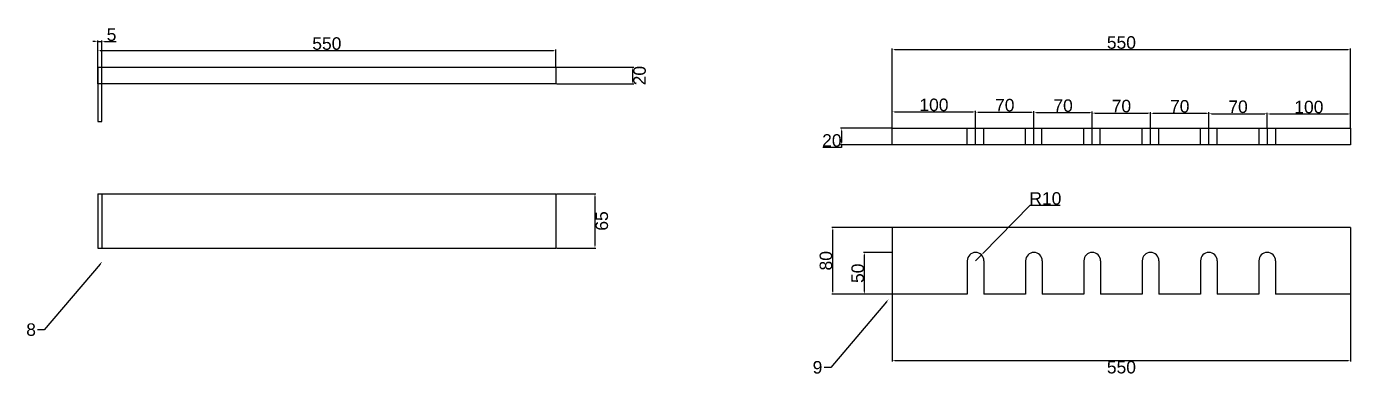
# Model space of a CAD drawing. Header units: millimetres. Extents: x -3009 to 55097, y -2803 to 5841.
# Drawn here: x 26075 to 27664, y 478 to 899 of the extents above; entities that cross this region are included whole.
import ezdxf
from ezdxf import colors
from ezdxf.entities.mleader import LeaderData, LeaderLine
from ezdxf.math import Vec2, Vec3

# ---------------------------------------------------------------- set-up
doc = ezdxf.new("R2010")
doc.units = ezdxf.units.MM
doc.layers.add('DIM', color=10, linetype='Continuous')
doc.styles.get("Standard").update_dxf_attribs({"font": 'arial.ttf', "height": 15})
doc.dimstyles.new('DIM', dxfattribs={"dimtxt": 15, "dimasz": 3, "dimexe": 1.25, "dimexo": 0.625, "dimtad": 2, "dimtoh": 1, "dimdec": 0, "dimtxsty": 'Standard', "dimcen": 2.5, "dimclrd": 1, "dimclre": 4, "dimclrt": 1, "dimadec": 0, "dimazin": 0, "dimtfac": 1, "dimtdec": 0, "dimtmove": 0, "dimatfit": 3, "dimfxl": 1, "dimtfillclr": 4, "dimarcsym": 0})

# ---------------------------------------------------------------- blocks, each defined once
blk = doc.blocks.new('*D194')
at = {"layer": 'Defpoints', "color": 0, "transparency": 16777216}
for p in [(26710.64788862162, 850.1921170420565), (26802.79079773038, 850.1921170420565), (26710.64788862162, 830.1921170420565)]:
    blk.add_point(p, dxfattribs=at)
at = {"layer": 'DIM', "color": 4, "lineweight": -2, "transparency": 16777216}
for p, q in [((26711.27288862162, 850.1921170420565), (26804.04079773038, 850.1921170420565)), ((26711.27288862162, 830.1921170420565), (26804.04079773038, 830.1921170420565))]:
    blk.add_line(p, q, dxfattribs=at)
at = {"layer": 'DIM', "color": 1, "lineweight": -2, "transparency": 16777216}
blk.add_line((26802.79079773038, 833.1921170420565), (26802.79079773038, 847.1921170420565), dxfattribs=at)
at = {"layer": 'DIM', "color": 1, "transparency": 16777216}
for points in [[(26802.29079773038, 847.1921170420565), (26803.29079773038, 847.1921170420565), (26802.79079773038, 850.1921170420565)], [(26802.29079773038, 833.1921170420565), (26803.29079773038, 833.1921170420565), (26802.79079773038, 830.1921170420565)]]:
    blk.add_solid(points, dxfattribs=at)
at = {"layer": 'DIM', "color": 1, "transparency": 16777216, "insert": (26811.0743925462, 840.1921170420487), "char_height": 15, "attachment_point": 5, "rotation": 90}
blk.add_mtext('20', dxfattribs=at)
blk = doc.blocks.new('*D195')
at = {"layer": 'Defpoints', "color": 0, "transparency": 16777216}
for p in [(26165.64788862161, 881.0088975816611), (26160.64788862161, 850.192117042056), (26165.64788862161, 850.192117042056)]:
    blk.add_point(p, dxfattribs=at)
at = {"layer": 'DIM', "color": 1, "lineweight": -2, "transparency": 16777216}
for p, q in [((26157.64788862161, 881.0088975816611), (26154.64788862161, 881.0088975816611)), ((26160.64788862161, 881.0088975816611), (26165.64788862161, 881.0088975816611)), ((26168.64788862161, 881.0088975816611), (26182.8433183624, 881.0088975816611))]:
    blk.add_line(p, q, dxfattribs=at)
at = {"layer": 'DIM', "color": 4, "lineweight": -2, "transparency": 16777216}
for p, q in [((26160.64788862161, 850.817117042056), (26160.64788862161, 882.2588975816611)), ((26165.64788862161, 850.817117042056), (26165.64788862161, 882.2588975816611))]:
    blk.add_line(p, q, dxfattribs=at)
at = {"layer": 'DIM', "color": 1, "transparency": 16777216}
for points in [[(26157.64788862161, 881.5088975816611), (26157.64788862161, 880.5088975816611), (26160.64788862161, 881.0088975816611)], [(26168.64788862161, 881.5088975816611), (26168.64788862161, 880.5088975816611), (26165.64788862161, 881.0088975816611)]]:
    blk.add_solid(points, dxfattribs=at)
at = {"layer": 'DIM', "color": 1, "transparency": 16777216, "insert": (26177.24560349201, 889.2617966266816), "char_height": 15, "attachment_point": 5}
blk.add_mtext('5', dxfattribs=at)
blk = doc.blocks.new('*D196')
at = {"layer": 'Defpoints', "color": 0, "transparency": 16777216}
for p in [(26710.64788862161, 870.2989494963326), (26160.64788862161, 850.1921170420562), (26710.64788862161, 850.1921170420562)]:
    blk.add_point(p, dxfattribs=at)
at = {"layer": 'DIM', "color": 4, "lineweight": -2, "transparency": 16777216}
for p, q in [((26160.64788862161, 850.8171170420562), (26160.64788862161, 871.5489494963326)), ((26710.64788862161, 850.8171170420562), (26710.64788862161, 871.5489494963326))]:
    blk.add_line(p, q, dxfattribs=at)
at = {"layer": 'DIM', "color": 1, "lineweight": -2, "transparency": 16777216}
blk.add_line((26163.64788862161, 870.2989494963326), (26707.64788862161, 870.2989494963326), dxfattribs=at)
at = {"layer": 'DIM', "color": 1, "transparency": 16777216}
for points in [[(26163.64788862161, 870.7989494963326), (26163.64788862161, 869.7989494963326), (26160.64788862161, 870.2989494963326)], [(26707.64788862161, 870.7989494963326), (26707.64788862161, 869.7989494963326), (26710.64788862161, 870.2989494963326)]]:
    blk.add_solid(points, dxfattribs=at)
at = {"layer": 'DIM', "color": 1, "transparency": 16777216, "insert": (26435.64788862161, 878.582544312158), "char_height": 15, "attachment_point": 5}
blk.add_mtext('550', dxfattribs=at)
blk = doc.blocks.new('*D197')
at = {"layer": 'Defpoints', "color": 0, "transparency": 16777216}
for p in [(26710.64788862162, 698.3762737982815), (26710.64788862162, 633.3762737982815), (26757.46996216947, 633.3762737982815)]:
    blk.add_point(p, dxfattribs=at)
at = {"layer": 'DIM', "color": 4, "lineweight": -2, "transparency": 16777216}
for p, q in [((26711.27288862162, 698.3762737982815), (26758.71996216947, 698.3762737982815)), ((26711.27288862162, 633.3762737982815), (26758.71996216947, 633.3762737982815))]:
    blk.add_line(p, q, dxfattribs=at)
at = {"layer": 'DIM', "color": 1, "lineweight": -2, "transparency": 16777216}
blk.add_line((26757.46996216947, 695.3762737982815), (26757.46996216947, 636.3762737982815), dxfattribs=at)
at = {"layer": 'DIM', "color": 1, "transparency": 16777216}
for points in [[(26756.96996216947, 695.3762737982815), (26757.96996216947, 695.3762737982815), (26757.46996216947, 698.3762737982815)], [(26756.96996216947, 636.3762737982815), (26757.96996216947, 636.3762737982815), (26757.46996216947, 633.3762737982815)]]:
    blk.add_solid(points, dxfattribs=at)
at = {"layer": 'DIM', "color": 1, "transparency": 16777216, "insert": (26765.75355698529, 665.8762737982739), "char_height": 15, "attachment_point": 5, "rotation": 90}
blk.add_mtext('65', dxfattribs=at)
blk = doc.blocks.new('*D202')
at = {"layer": 'Defpoints', "color": 0, "transparency": 16777216}
for p in [(27114.34029478458, 777.0989843287975), (27053.30177727572, 757.0989843287973), (27114.34029478458, 757.0989843287973)]:
    blk.add_point(p, dxfattribs=at)
at = {"layer": 'DIM', "color": 4, "lineweight": -2, "transparency": 16777216}
for p, q in [((27113.71529478458, 777.0989843287975), (27052.05177727572, 777.0989843287975)), ((27113.71529478458, 757.0989843287973), (27052.05177727572, 757.0989843287973))]:
    blk.add_line(p, q, dxfattribs=at)
at = {"layer": 'DIM', "color": 1, "lineweight": -2, "transparency": 16777216}
for p, q in [((27053.30177727572, 774.0989843287975), (27053.30177727572, 760.0989843287973)), ((27053.30177727572, 754.0989843287973), (27030.98509924025, 754.0989843287973)), ((27053.30177727572, 757.0989843287973), (27053.30177727572, 754.0989843287973))]:
    blk.add_line(p, q, dxfattribs=at)
at = {"layer": 'DIM', "color": 1, "transparency": 16777216}
for points in [[(27052.80177727572, 774.0989843287975), (27053.80177727572, 774.0989843287975), (27053.30177727572, 777.0989843287975)], [(27052.80177727572, 760.0989843287973), (27053.80177727572, 760.0989843287973), (27053.30177727572, 757.0989843287973)]]:
    blk.add_solid(points, dxfattribs=at)
at = {"layer": 'DIM', "color": 1, "transparency": 16777216, "insert": (27041.83093825798, 762.3825791446149), "char_height": 15, "attachment_point": 5}
blk.add_mtext('20', dxfattribs=at)
blk = doc.blocks.new('*D203')
at = {"layer": 'Defpoints', "color": 0, "transparency": 16777216}
for p in [(27664.34029478456, 871.5607930462083), (27114.34029478456, 777.0989843287971), (27664.34029478456, 777.0989843287971)]:
    blk.add_point(p, dxfattribs=at)
at = {"layer": 'DIM', "color": 4, "lineweight": -2, "transparency": 16777216}
for p, q in [((27114.34029478456, 777.7239843287971), (27114.34029478456, 872.8107930462083)), ((27664.34029478456, 777.7239843287971), (27664.34029478456, 872.8107930462083))]:
    blk.add_line(p, q, dxfattribs=at)
at = {"layer": 'DIM', "color": 1, "lineweight": -2, "transparency": 16777216}
blk.add_line((27117.34029478456, 871.5607930462083), (27661.34029478456, 871.5607930462083), dxfattribs=at)
at = {"layer": 'DIM', "color": 1, "transparency": 16777216}
for points in [[(27117.34029478456, 872.0607930462083), (27117.34029478456, 871.0607930462083), (27114.34029478456, 871.5607930462083)], [(27661.34029478456, 872.0607930462083), (27661.34029478456, 871.0607930462083), (27664.34029478456, 871.5607930462083)]]:
    blk.add_solid(points, dxfattribs=at)
at = {"layer": 'DIM', "color": 1, "transparency": 16777216, "insert": (27389.34029478456, 879.8443878620337), "char_height": 15, "attachment_point": 5}
blk.add_mtext('550', dxfattribs=at)
blk = doc.blocks.new('*D198')
at = {"layer": 'Defpoints', "color": 0, "transparency": 16777216}
for p in [(27214.34029478456, 796.7610645831028), (27114.34029478456, 777.0989843287971), (27214.34029478456, 777.0989843287971)]:
    blk.add_point(p, dxfattribs=at)
at = {"layer": 'DIM', "color": 4, "lineweight": -2, "transparency": 16777216}
for p, q in [((27114.34029478456, 777.7239843287971), (27114.34029478456, 798.0110645831028)), ((27214.34029478456, 777.7239843287971), (27214.34029478456, 798.0110645831028))]:
    blk.add_line(p, q, dxfattribs=at)
at = {"layer": 'DIM', "color": 1, "lineweight": -2, "transparency": 16777216}
blk.add_line((27117.34029478456, 796.7610645831028), (27211.34029478456, 796.7610645831028), dxfattribs=at)
at = {"layer": 'DIM', "color": 1, "transparency": 16777216}
for points in [[(27117.34029478456, 797.2610645831028), (27117.34029478456, 796.2610645831028), (27114.34029478456, 796.7610645831028)], [(27211.34029478456, 797.2610645831028), (27211.34029478456, 796.2610645831028), (27214.34029478456, 796.7610645831028)]]:
    blk.add_solid(points, dxfattribs=at)
at = {"layer": 'DIM', "color": 1, "transparency": 16777216, "insert": (27164.34029478456, 805.0446593989282), "char_height": 15, "attachment_point": 5}
blk.add_mtext('100', dxfattribs=at)
blk = doc.blocks.new('*D204')
at = {"layer": 'Defpoints', "color": 0, "transparency": 16777216}
for p in [(27284.34029478456, 796.3994179634446), (27214.34029478456, 777.0989843287971), (27284.34029478456, 777.0989843287971)]:
    blk.add_point(p, dxfattribs=at)
at = {"layer": 'DIM', "color": 4, "lineweight": -2, "transparency": 16777216}
for p, q in [((27214.34029478456, 777.7239843287971), (27214.34029478456, 797.6494179634446)), ((27284.34029478456, 777.7239843287971), (27284.34029478456, 797.6494179634446))]:
    blk.add_line(p, q, dxfattribs=at)
at = {"layer": 'DIM', "color": 1, "lineweight": -2, "transparency": 16777216}
blk.add_line((27217.34029478456, 796.3994179634446), (27281.34029478456, 796.3994179634446), dxfattribs=at)
at = {"layer": 'DIM', "color": 1, "transparency": 16777216}
for points in [[(27217.34029478456, 796.8994179634446), (27217.34029478456, 795.8994179634446), (27214.34029478456, 796.3994179634446)], [(27281.34029478456, 796.8994179634446), (27281.34029478456, 795.8994179634446), (27284.34029478456, 796.3994179634446)]]:
    blk.add_solid(points, dxfattribs=at)
at = {"layer": 'DIM', "color": 1, "transparency": 16777216, "insert": (27249.34029478456, 804.68301277927), "char_height": 15, "attachment_point": 5}
blk.add_mtext('70', dxfattribs=at)
blk = doc.blocks.new('*D205')
at = {"layer": 'Defpoints', "color": 0, "transparency": 16777216}
for p in [(27354.34029478456, 795.8379775540434), (27284.34029478456, 777.0989843287971), (27354.34029478456, 777.0989843287971)]:
    blk.add_point(p, dxfattribs=at)
at = {"layer": 'DIM', "color": 4, "lineweight": -2, "transparency": 16777216}
for p, q in [((27284.34029478456, 777.7239843287971), (27284.34029478456, 797.0879775540434)), ((27354.34029478456, 777.7239843287971), (27354.34029478456, 797.0879775540434))]:
    blk.add_line(p, q, dxfattribs=at)
at = {"layer": 'DIM', "color": 1, "lineweight": -2, "transparency": 16777216}
blk.add_line((27287.34029478456, 795.8379775540434), (27351.34029478456, 795.8379775540434), dxfattribs=at)
at = {"layer": 'DIM', "color": 1, "transparency": 16777216}
for points in [[(27287.34029478456, 796.3379775540434), (27287.34029478456, 795.3379775540434), (27284.34029478456, 795.8379775540434)], [(27351.34029478456, 796.3379775540434), (27351.34029478456, 795.3379775540434), (27354.34029478456, 795.8379775540434)]]:
    blk.add_solid(points, dxfattribs=at)
at = {"layer": 'DIM', "color": 1, "transparency": 16777216, "insert": (27319.34029478456, 804.1215723698688), "char_height": 15, "attachment_point": 5}
blk.add_mtext('70', dxfattribs=at)
blk = doc.blocks.new('*D206')
at = {"layer": 'Defpoints', "color": 0, "transparency": 16777216}
for p in [(27424.34029478456, 795.2948562094189), (27354.34029478456, 777.0989843287971), (27424.34029478456, 777.0989843287971)]:
    blk.add_point(p, dxfattribs=at)
at = {"layer": 'DIM', "color": 4, "lineweight": -2, "transparency": 16777216}
for p, q in [((27354.34029478456, 777.7239843287971), (27354.34029478456, 796.5448562094189)), ((27424.34029478456, 777.7239843287971), (27424.34029478456, 796.5448562094189))]:
    blk.add_line(p, q, dxfattribs=at)
at = {"layer": 'DIM', "color": 1, "lineweight": -2, "transparency": 16777216}
blk.add_line((27357.34029478456, 795.2948562094189), (27421.34029478456, 795.2948562094189), dxfattribs=at)
at = {"layer": 'DIM', "color": 1, "transparency": 16777216}
for points in [[(27357.34029478456, 795.7948562094189), (27357.34029478456, 794.7948562094189), (27354.34029478456, 795.2948562094189)], [(27421.34029478456, 795.7948562094189), (27421.34029478456, 794.7948562094189), (27424.34029478456, 795.2948562094189)]]:
    blk.add_solid(points, dxfattribs=at)
at = {"layer": 'DIM', "color": 1, "transparency": 16777216, "insert": (27389.34029478456, 803.5784510252442), "char_height": 15, "attachment_point": 5}
blk.add_mtext('70', dxfattribs=at)
blk = doc.blocks.new('*D207')
at = {"layer": 'Defpoints', "color": 0, "transparency": 16777216}
for p in [(27494.34029478456, 795.0364191689387), (27424.34029478456, 777.0989843287971), (27494.34029478456, 777.0989843287971)]:
    blk.add_point(p, dxfattribs=at)
at = {"layer": 'DIM', "color": 4, "lineweight": -2, "transparency": 16777216}
for p, q in [((27424.34029478456, 777.7239843287971), (27424.34029478456, 796.2864191689387)), ((27494.34029478456, 777.7239843287971), (27494.34029478456, 796.2864191689387))]:
    blk.add_line(p, q, dxfattribs=at)
at = {"layer": 'DIM', "color": 1, "lineweight": -2, "transparency": 16777216}
blk.add_line((27427.34029478456, 795.0364191689387), (27491.34029478456, 795.0364191689387), dxfattribs=at)
at = {"layer": 'DIM', "color": 1, "transparency": 16777216}
for points in [[(27427.34029478456, 795.5364191689387), (27427.34029478456, 794.5364191689387), (27424.34029478456, 795.0364191689387)], [(27491.34029478456, 795.5364191689387), (27491.34029478456, 794.5364191689387), (27494.34029478456, 795.0364191689387)]]:
    blk.add_solid(points, dxfattribs=at)
at = {"layer": 'DIM', "color": 1, "transparency": 16777216, "insert": (27459.34029478456, 803.320013984764), "char_height": 15, "attachment_point": 5}
blk.add_mtext('70', dxfattribs=at)
blk = doc.blocks.new('*D208')
at = {"layer": 'Defpoints', "color": 0, "transparency": 16777216}
for p in [(27564.34029478456, 794.4984297045612), (27494.34029478456, 777.0989843287971), (27564.34029478456, 777.0989843287971)]:
    blk.add_point(p, dxfattribs=at)
at = {"layer": 'DIM', "color": 4, "lineweight": -2, "transparency": 16777216}
for p, q in [((27494.34029478456, 777.7239843287971), (27494.34029478456, 795.7484297045612)), ((27564.34029478456, 777.7239843287971), (27564.34029478456, 795.7484297045612))]:
    blk.add_line(p, q, dxfattribs=at)
at = {"layer": 'DIM', "color": 1, "lineweight": -2, "transparency": 16777216}
blk.add_line((27497.34029478456, 794.4984297045612), (27561.34029478456, 794.4984297045612), dxfattribs=at)
at = {"layer": 'DIM', "color": 1, "transparency": 16777216}
for points in [[(27497.34029478456, 794.9984297045612), (27497.34029478456, 793.9984297045612), (27494.34029478456, 794.4984297045612)], [(27561.34029478456, 794.9984297045612), (27561.34029478456, 793.9984297045612), (27564.34029478456, 794.4984297045612)]]:
    blk.add_solid(points, dxfattribs=at)
at = {"layer": 'DIM', "color": 1, "transparency": 16777216, "insert": (27529.34029478456, 802.7820245203866), "char_height": 15, "attachment_point": 5}
blk.add_mtext('70', dxfattribs=at)
blk = doc.blocks.new('*D199')
at = {"layer": 'Defpoints', "color": 0, "transparency": 16777216}
for p in [(27664.34029478456, 794.2268531440732), (27564.34029478456, 777.0989843287971), (27664.34029478456, 777.0989843287971)]:
    blk.add_point(p, dxfattribs=at)
at = {"layer": 'DIM', "color": 4, "lineweight": -2, "transparency": 16777216}
for p, q in [((27564.34029478456, 777.7239843287971), (27564.34029478456, 795.4768531440732)), ((27664.34029478456, 777.7239843287971), (27664.34029478456, 795.4768531440732))]:
    blk.add_line(p, q, dxfattribs=at)
at = {"layer": 'DIM', "color": 1, "lineweight": -2, "transparency": 16777216}
blk.add_line((27567.34029478456, 794.2268531440732), (27661.34029478456, 794.2268531440732), dxfattribs=at)
at = {"layer": 'DIM', "color": 1, "transparency": 16777216}
for points in [[(27567.34029478456, 794.7268531440732), (27567.34029478456, 793.7268531440732), (27564.34029478456, 794.2268531440732)], [(27661.34029478456, 794.7268531440732), (27661.34029478456, 793.7268531440732), (27664.34029478456, 794.2268531440732)]]:
    blk.add_solid(points, dxfattribs=at)
at = {"layer": 'DIM', "color": 1, "transparency": 16777216, "insert": (27614.34029478456, 802.5104479598986), "char_height": 15, "attachment_point": 5}
blk.add_mtext('100', dxfattribs=at)
blk = doc.blocks.new('*D209')
at = {"layer": 'Defpoints', "color": 0, "transparency": 16777216}
for p in [(27043.02268911182, 658.1912464050113), (27114.34029478458, 658.1912464050113), (27114.34029478458, 578.1912464050113)]:
    blk.add_point(p, dxfattribs=at)
at = {"layer": 'DIM', "color": 4, "lineweight": -2, "transparency": 16777216}
for p, q in [((27113.71529478458, 658.1912464050113), (27041.77268911182, 658.1912464050113)), ((27113.71529478458, 578.1912464050113), (27041.77268911182, 578.1912464050113))]:
    blk.add_line(p, q, dxfattribs=at)
at = {"layer": 'DIM', "color": 1, "lineweight": -2, "transparency": 16777216}
blk.add_line((27043.02268911182, 581.1912464050113), (27043.02268911182, 655.1912464050113), dxfattribs=at)
at = {"layer": 'DIM', "color": 1, "transparency": 16777216}
for points in [[(27042.52268911182, 655.1912464050113), (27043.52268911182, 655.1912464050113), (27043.02268911182, 658.1912464050113)], [(27042.52268911182, 581.1912464050113), (27043.52268911182, 581.1912464050113), (27043.02268911182, 578.1912464050113)]]:
    blk.add_solid(points, dxfattribs=at)
at = {"layer": 'DIM', "color": 1, "transparency": 16777216, "insert": (27034.73909429599, 618.1912464050034), "char_height": 15, "attachment_point": 5, "rotation": 90}
blk.add_mtext('80', dxfattribs=at)
blk = doc.blocks.new('*D200')
at = {"layer": 'Defpoints', "color": 0, "transparency": 16777216}
for p in [(27081.16163573169, 628.1912464050113), (27114.34029478458, 628.1912464050113), (27114.34029478458, 578.1912464050113)]:
    blk.add_point(p, dxfattribs=at)
at = {"layer": 'DIM', "color": 4, "lineweight": -2, "transparency": 16777216}
for p, q in [((27113.71529478458, 628.1912464050113), (27079.91163573169, 628.1912464050113)), ((27113.71529478458, 578.1912464050113), (27079.91163573169, 578.1912464050113))]:
    blk.add_line(p, q, dxfattribs=at)
at = {"layer": 'DIM', "color": 1, "lineweight": -2, "transparency": 16777216}
blk.add_line((27081.16163573169, 581.1912464050113), (27081.16163573169, 625.1912464050113), dxfattribs=at)
at = {"layer": 'DIM', "color": 1, "transparency": 16777216}
for points in [[(27080.66163573169, 625.1912464050113), (27081.66163573169, 625.1912464050113), (27081.16163573169, 628.1912464050113)], [(27080.66163573169, 581.1912464050113), (27081.66163573169, 581.1912464050113), (27081.16163573169, 578.1912464050113)]]:
    blk.add_solid(points, dxfattribs=at)
at = {"layer": 'DIM', "color": 1, "transparency": 16777216, "insert": (27072.87804091586, 603.1912464050034), "char_height": 15, "attachment_point": 5, "rotation": 90}
blk.add_mtext('50', dxfattribs=at)
blk = doc.blocks.new('*D210')
at = {"layer": 'Defpoints', "color": 0, "transparency": 16777216}
for p in [(27114.34029478456, 578.191246405012), (27664.34029478456, 578.191246405011), (27664.34029478456, 498.7600237313982)]:
    blk.add_point(p, dxfattribs=at)
at = {"layer": 'DIM', "color": 4, "lineweight": -2, "transparency": 16777216}
for p, q in [((27114.34029478456, 577.566246405012), (27114.34029478456, 497.5100237313982)), ((27664.34029478456, 577.566246405011), (27664.34029478456, 497.5100237313982))]:
    blk.add_line(p, q, dxfattribs=at)
at = {"layer": 'DIM', "color": 1, "lineweight": -2, "transparency": 16777216}
blk.add_line((27117.34029478456, 498.7600237313982), (27661.34029478456, 498.7600237313982), dxfattribs=at)
at = {"layer": 'DIM', "color": 1, "transparency": 16777216}
for points in [[(27117.34029478456, 499.2600237313982), (27117.34029478456, 498.2600237313982), (27114.34029478456, 498.7600237313982)], [(27661.34029478456, 499.2600237313982), (27661.34029478456, 498.2600237313982), (27664.34029478456, 498.7600237313982)]]:
    blk.add_solid(points, dxfattribs=at)
at = {"layer": 'DIM', "color": 1, "transparency": 16777216, "insert": (27389.34029478456, 490.4764289155728), "char_height": 15, "attachment_point": 5}
blk.add_mtext('550', dxfattribs=at)
blk = doc.blocks.new('*D201')
at = {"layer": 'Defpoints', "color": 0, "transparency": 16777216}
for p in [(27221.35126751741, 625.3219028501844), (27214.34029478455, 618.1912464050056)]:
    blk.add_point(p, dxfattribs=at)
at = {"layer": 'DIM', "color": 1, "lineweight": -2, "transparency": 16777216}
for p, q in [((27279.56728371114, 684.5317196476844), (27223.45455933726, 627.461099783739)), ((27315.98355246966, 684.5317196476844), (27279.56728371114, 684.5317196476844)), ((27214.34029478455, 618.1912464050056), (27221.35126751741, 625.3219028501844))]:
    blk.add_line(p, q, dxfattribs=at)
at = {"layer": 'DIM', "color": 1, "transparency": 16777216}
blk.add_solid([(27223.098026515, 627.8116484203802), (27223.81109215952, 627.110551147096), (27221.35126751741, 625.3219028501844)], dxfattribs=at)
at = {"layer": 'DIM', "color": 1, "transparency": 16777216, "insert": (27298.0879180904, 692.815314463508), "char_height": 15, "attachment_point": 5}
blk.add_mtext('R10', dxfattribs=at)

msp = doc.modelspace()

# ---------------------------------------------------------------- linework, layer by layer
for p, q in [((26160.64788862161, 850.192117042056), (26710.64788862161, 850.192117042056)), ((26160.64788862161, 830.192117042056), (26160.64788862161, 850.1921170420562)), ((26160.64788862161, 850.1921170420562), (26160.64788862161, 785.1921170420562)), ((26165.64788862161, 785.1921170420562), (26165.64788862161, 850.1921170420562)), ((26710.64788862161, 850.192117042056), (26710.64788862161, 830.192117042056)), ((26710.64788862161, 830.192117042056), (26160.64788862161, 830.192117042056)), ((26160.64788862161, 785.1921170420562), (26165.64788862161, 785.1921170420562)), ((27114.34029478456, 777.0989843287971), (27664.34029478456, 777.0989843287971)), ((27114.34029478456, 757.0989843287971), (27114.34029478456, 777.0989843287971)), ((27204.34029478456, 757.0989843287971), (27204.34029478456, 777.0989843287971)), ((27214.34029478456, 757.0989843287971), (27214.34029478456, 777.0989843287971)), ((27224.32133229918, 757.0989843287971), (27224.32133229918, 777.0989843287971)), ((27274.34029478456, 757.0989843287971), (27274.34029478456, 777.0989843287971)), ((27284.34029478456, 757.0989843287971), (27284.34029478456, 777.0989843287971)), ((27294.00506193224, 757.0989843287971), (27294.00506193224, 777.0989843287971)), ((27344.34029478456, 757.0989843287971), (27344.34029478456, 777.0989843287971)), ((27354.34029478456, 757.0989843287971), (27354.34029478456, 777.0989843287971)), ((27364.04916879906, 757.0989843287971), (27364.04916879906, 777.0989843287971)), ((27414.34029478456, 757.0989843287971), (27414.34029478456, 777.0989843287971)), ((27424.34029478456, 757.0989843287971), (27424.34029478456, 777.0989843287971)), ((27434.34029478456, 757.0989843287971), (27434.34029478456, 777.0989843287971)), ((27484.4472648721, 757.0989843287971), (27484.4472648721, 777.0989843287971)), ((27494.34029478456, 757.0989843287971), (27494.34029478456, 777.0989843287971)), ((27504.24074749403, 757.0989843287971), (27504.24074749403, 777.0989843287971)), ((27554.41824646656, 777.0989843287971), (27554.41824646656, 757.0989843287971)), ((27564.34029478456, 777.0989843287971), (27564.34029478456, 757.0989843287971)), ((27574.34029478456, 777.0989843287971), (27574.34029478456, 757.0989843287971)), ((27664.34029478456, 777.0989843287971), (27664.34029478456, 757.0989843287971)), ((27664.34029478456, 757.0989843287971), (27114.34029478456, 757.0989843287971)), ((26160.64788862161, 698.3762737982813), (26160.64788862161, 633.3762737982813)), ((26160.64788862161, 698.3762737982813), (26710.64788862161, 698.3762737982813)), ((26165.64788862161, 698.3762737982813), (26165.64788862161, 633.3762737982813)), ((26710.64788862161, 698.3762737982813), (26710.64788862161, 633.3762737982813)), ((27664.34029478456, 658.191246405011), (27114.34029478456, 658.191246405011)), ((27114.34029478456, 658.191246405011), (27114.34029478456, 578.191246405011)), ((27664.34029478456, 658.191246405011), (27664.34029478456, 578.191246405011)), ((26160.64788862161, 633.3762737982813), (26710.64788862161, 633.3762737982813)), ((27204.34029478456, 618.191246405011), (27204.34029478456, 578.191246405011)), ((27224.34029478456, 618.191246405011), (27224.34029478456, 578.191246405011)), ((27274.34029478456, 618.191246405011), (27274.34029478456, 578.191246405011)), ((27294.34029478456, 618.191246405011), (27294.34029478456, 578.191246405011)), ((27344.34029478456, 618.191246405011), (27344.34029478456, 578.191246405011)), ((27364.34029478456, 618.191246405011), (27364.34029478456, 578.191246405011)), ((27414.34029478456, 618.191246405011), (27414.34029478456, 578.191246405011)), ((27434.34029478456, 618.191246405011), (27434.34029478456, 578.191246405011)), ((27484.34029478456, 618.191246405011), (27484.34029478456, 578.191246405011)), ((27504.34029478456, 618.191246405011), (27504.34029478456, 578.191246405011)), ((27554.34029478456, 618.191246405011), (27554.34029478456, 578.191246405011)), ((27574.34029478456, 618.191246405011), (27574.34029478456, 578.191246405011)), ((27204.34029478456, 578.191246405011), (27114.34029478456, 578.191246405011)), ((27274.34029478456, 578.191246405011), (27224.34029478456, 578.191246405011)), ((27344.34029478456, 578.191246405011), (27294.34029478456, 578.191246405011)), ((27414.34029478456, 578.191246405011), (27364.34029478456, 578.191246405011)), ((27484.34029478456, 578.191246405011), (27434.34029478456, 578.191246405011)), ((27554.34029478456, 578.191246405011), (27504.34029478456, 578.191246405011)), ((27664.34029478456, 578.191246405011), (27574.34029478456, 578.191246405011))]:
    msp.add_line(p, q)
for centre in [(27214.34029478456, 618.191246405011), (27284.34029478456, 618.191246405011), (27354.34029478456, 618.191246405011), (27424.34029478456, 618.191246405011), (27494.34029478456, 618.191246405011), (27564.34029478456, 618.191246405011)]:
    msp.add_arc(centre, 10, 0, 180)

# ---------------------------------------------------------------- dimensions: what is measured, and where the dimension line sits
at = {"layer": 'DIM'}
for base, p1, p2, picture, middle in [((26165.64788862161, 881.0088975816611), (26160.64788862161, 850.192117042056), (26165.64788862161, 850.192117042056), '*D195', (26177.24560349201, 889.2617966266816)), ((26710.64788862161, 870.2989494963326), (26160.64788862161, 850.1921170420562), (26710.64788862161, 850.1921170420562), '*D196', (26435.64788862161, 878.582544312158)), ((27664.34029478456, 871.5607930462083), (27114.34029478456, 777.0989843287971), (27664.34029478456, 777.0989843287971), '*D203', (27389.34029478456, 879.8443878620337)), ((27214.34029478456, 796.7610645831028), (27114.34029478456, 777.0989843287971), (27214.34029478456, 777.0989843287971), '*D198', (27164.34029478456, 805.0446593989282)), ((27284.34029478456, 796.3994179634446), (27214.34029478456, 777.0989843287971), (27284.34029478456, 777.0989843287971), '*D204', (27249.34029478456, 804.68301277927)), ((27354.34029478456, 795.8379775540434), (27284.34029478456, 777.0989843287971), (27354.34029478456, 777.0989843287971), '*D205', (27319.34029478456, 804.1215723698688)), ((27424.34029478456, 795.2948562094189), (27354.34029478456, 777.0989843287971), (27424.34029478456, 777.0989843287971), '*D206', (27389.34029478456, 803.5784510252442)), ((27494.34029478456, 795.0364191689387), (27424.34029478456, 777.0989843287971), (27494.34029478456, 777.0989843287971), '*D207', (27459.34029478456, 803.320013984764)), ((27564.34029478456, 794.4984297045612), (27494.34029478456, 777.0989843287971), (27564.34029478456, 777.0989843287971), '*D208', (27529.34029478456, 802.7820245203866)), ((27664.34029478456, 794.2268531440732), (27564.34029478456, 777.0989843287971), (27664.34029478456, 777.0989843287971), '*D199', (27614.34029478456, 802.5104479598986)), ((27664.34029478456, 498.7600237313982), (27114.34029478456, 578.191246405012), (27664.34029478456, 578.191246405011), '*D210', (27389.34029478456, 490.4764289155728))]:
    dim = msp.add_linear_dim(base=base, p1=p1, p2=p2, dimstyle='DIM', dxfattribs=at)
    dim.commit()
    dim.dimension.update_dxf_attribs({"geometry": picture, "text_midpoint": middle})
dim = msp.add_linear_dim(base=(26802.79079773038, 850.1921170420565), p1=(26710.64788862161, 830.192117042056), p2=(26710.64788862161, 850.192117042056), angle=90, dimstyle='DIM', dxfattribs=at)
dim.commit()
dim.dimension.update_dxf_attribs({"geometry": '*D194', "text_midpoint": (26802.79079773037, 840.1921170420487), "dimtype": 160})
for base, p1, p2, picture, middle in [((27053.30177727572, 757.0989843287973), (27114.34029478456, 777.0989843287971), (27114.34029478456, 757.0989843287971), '*D202', (27041.83093825798, 762.3825791446149)), ((26757.46996216947, 633.3762737982815), (26710.64788862161, 698.3762737982813), (26710.64788862161, 633.3762737982813), '*D197', (26765.75355698529, 665.8762737982739)), ((27043.02268911182, 658.1912464050113), (27114.34029478456, 578.191246405011), (27114.34029478456, 658.191246405011), '*D209', (27034.73909429599, 618.1912464050034)), ((27081.16163573169, 628.1912464050113), (27114.34029478456, 578.191246405011), (27114.34029478456, 628.191246405011), '*D200', (27072.87804091586, 603.1912464050034))]:
    dim = msp.add_linear_dim(base=base, p1=p1, p2=p2, angle=90, dimstyle='DIM', dxfattribs=at)
    dim.commit()
    dim.dimension.update_dxf_attribs({"geometry": picture, "text_midpoint": middle})
dim = msp.add_radius_dim(center=(27214.34029478455, 618.1912464050056), mpoint=(27221.35126751741, 625.3219028501844), dimstyle='DIM', dxfattribs=at)
dim.commit()
dim.dimension.update_dxf_attribs({"geometry": '*D201', "text_midpoint": (27298.0879180904, 684.5317196476826), "dimtype": 164})

# ---------------------------------------------------------------- leaders
ml = msp.add_multileader_mtext('Standard')
ml.set_content('8', color=256)
ml.set_leader_properties()
ml.build(insert=Vec2(0, 0))
ctx = ml.context
ctx.base_point, ctx.char_height, ctx.plane_origin = Vec3(26074.63138847897, 535.5257168441713), 15, Vec3(26166.09073949365, 617.2912498286896)
ctx.text_align_type = 2
notes = []
notes.append((ctx, [(0, (1, 1, 0), (26096.51542667815, 535.5257168441713), (-1, 0), 8, [(0, [(26166.09073949365, 617.2912498286896)], 0, [])])]))
ctx.mtext.insert, ctx.mtext.alignment, ctx.mtext.flow_direction = Vec3(26086.51542667815, 543.1536158891918), 3, 5
ml = msp.add_multileader_mtext('Standard')
ml.set_content('9', color=256)
ml.set_leader_properties()
ml.build(insert=Vec2(0, 0))
ctx = ml.context
ctx.base_point, ctx.char_height, ctx.plane_origin = Vec3(27018.5527643873, 490.2786621674368), 15, Vec3(27109.99165155478, 572.0441951519551)
ctx.text_align_type = 2
notes.append((ctx, [(0, (1, 1, 0), (27040.41633873928, 490.2786621674368), (-1, 0), 8, [(0, [(27109.99165155478, 572.0441951519551)], 0, [])])]))
ctx.mtext.insert, ctx.mtext.alignment, ctx.mtext.flow_direction = Vec3(27030.41633873928, 497.9065612124573), 3, 5
for ctx, leaders in notes:
    for number, flags, end, landing, length, lines in leaders:
        leader = LeaderData()
        leader.index, (leader.has_last_leader_line, leader.has_dogleg_vector, leader.attachment_direction) = number, flags
        leader.last_leader_point, leader.dogleg_vector, leader.dogleg_length = Vec3(end), Vec3(landing), length
        for number, points, colour, breaks in lines:
            line = LeaderLine()
            line.index, line.vertices, line.color, line.breaks = number, Vec3.list(points), colors.encode_raw_color(colour), breaks
            leader.lines.append(line)
        ctx.leaders.append(leader)

doc.saveas('drawing.dxf')
